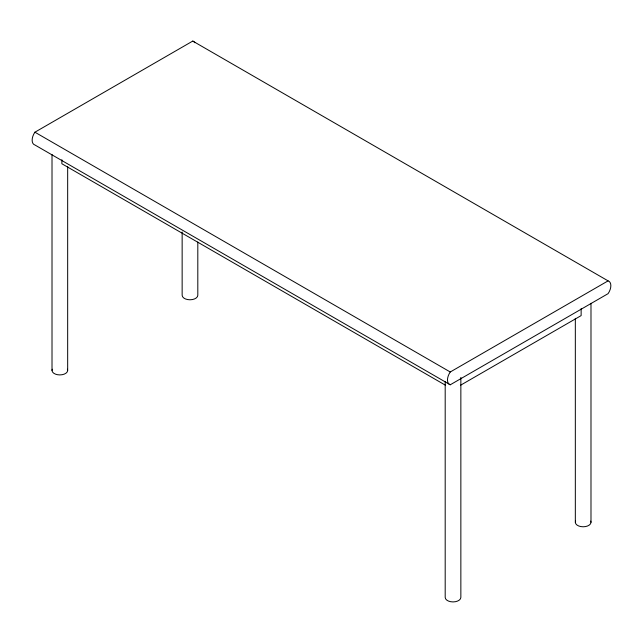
<?xml version="1.0" encoding="UTF-8"?>
<svg xmlns="http://www.w3.org/2000/svg" width="643" height="643" viewBox="0 0 643 643"><rect width="100%" height="100%" fill="white"/><g stroke="black" fill="none" stroke-linecap="round" stroke-linejoin="round"><path stroke-width="0.96" d="M34.915 132.201L192.747 41.08L608.085 280.87A9.79 5.65 -60 0 1 608.085 293.658L450.253 384.779L34.915 144.988A9.79 5.65 -60 0 1 34.915 132.201L450.253 371.992L608.085 280.87M460.589 385.213L581.135 315.609L581.135 308.616M445.454 385.213L61.865 163.748L61.865 159.745M590.989 303.295L590.989 522.261M575.332 318.357L575.332 522.261M460.854 377.425L460.854 597.395A7.829 4.525 0 0 1 453.026 601.92A7.829 4.525 0 0 1 445.189 597.395L445.189 381.444M197.811 242.025L197.811 295.266A7.829 4.525 0 0 1 189.974 299.783A7.829 4.525 0 0 1 182.146 295.266L182.146 231.978M67.668 166.497L67.668 370.4M52.011 154.441L52.011 370.4M192.747 41.08A9.79 5.65 -60 0 1 194.781 42.719M450.253 384.779A9.79 5.65 -60 0 1 450.253 371.992M67.402 369.227A7.829 4.525 0 0 1 59.839 374.917A7.829 4.525 0 0 1 52.276 369.227M590.724 521.095A7.829 4.525 0 0 1 583.161 526.786A7.829 4.525 0 0 1 575.598 521.095"/></g></svg>
